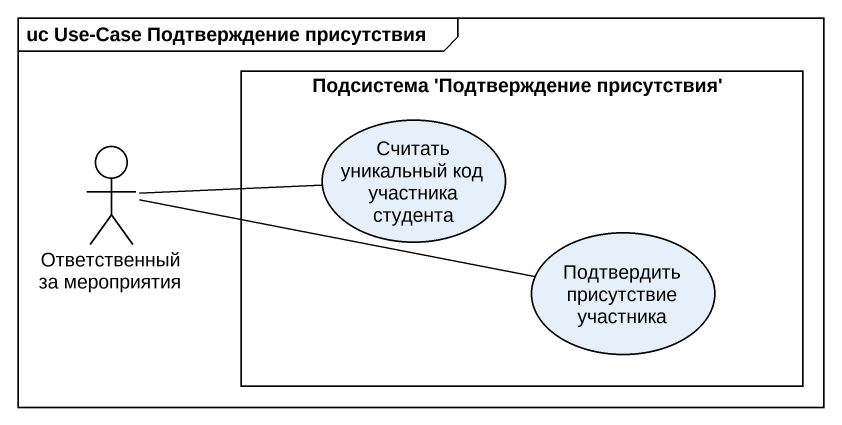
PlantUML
@startuml
mainframe uc Use-Case Подтверждение присутствия
rectangle "Подсистема 'Подтверждение присутствия'" as Подсистема_Подтверждение {
  usecase "Считать уникальный код участника студента" as Считать_уникальный_код
  usecase "Подтвердить присутствие участника" as Подтвердить_присутствие
}
actor "Ответственный за мероприятия" as Ответственный_за_мероприятия
Ответственный_за_мероприятия -right- Считать_уникальный_код
Ответственный_за_мероприятия -right- Подтвердить_присутствие
@enduml
